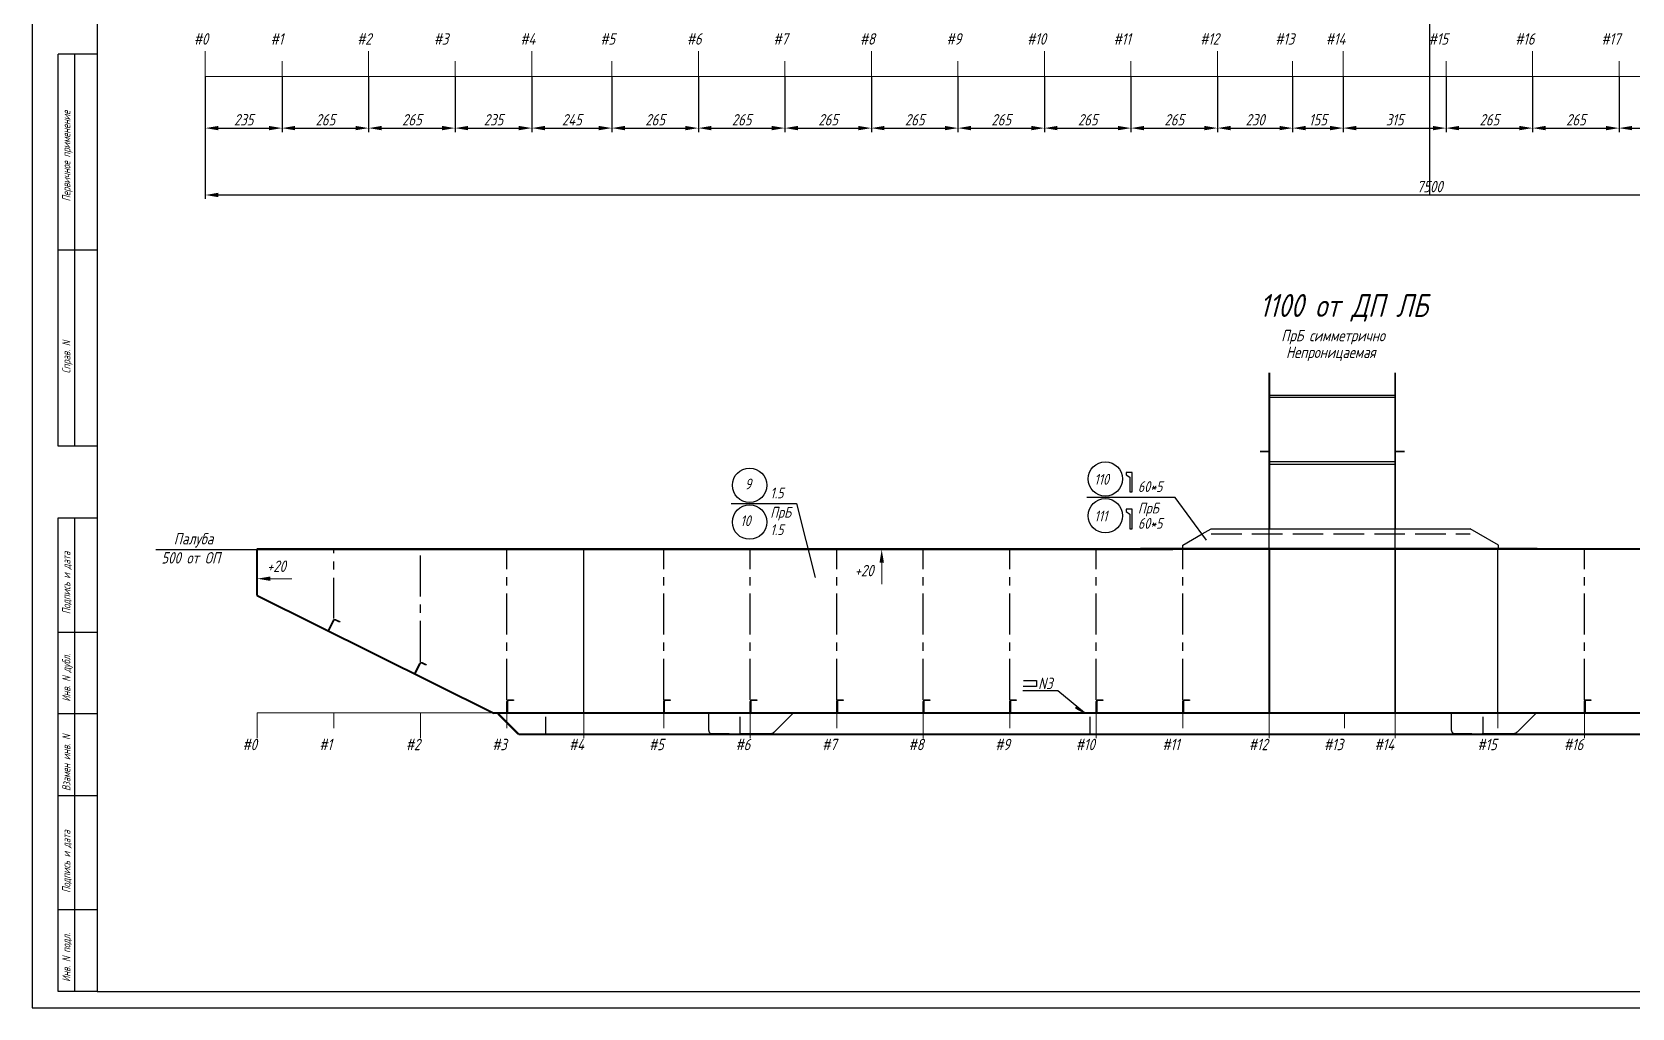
# Model space of a CAD drawing. Header units: millimetres. Extents: x 76485 to 135355, y 12764 to 18704.
# Drawn here: x 84895 to 89796, y 12764 to 15752 of the extents above; entities that cross this region are included whole.
import ezdxf
from ezdxf.enums import TextEntityAlignment as Align

# ---------------------------------------------------------------- set-up
doc = ezdxf.new("R2010")
doc.units = ezdxf.units.MM
doc.header["$PDSIZE"] = -1
for name, pattern in [('CENTER', [2, 1.25, -0.25, 0.25, -0.25]), ('Dashed_dotted', [34, 24, -5, 0, -5]), ('Short_dashed', [5, 3.75, -1.25])]:
    doc.linetypes.add(name, pattern=pattern)
doc.layers.add('-1', color=7, linetype='Continuous')
doc.layers.add('Frame', color=6, linetype='Continuous')
doc.styles.add('PB_TEXT', font='romans.shx', dxfattribs={"width": 0.7, "oblique": 15})
doc.styles.get("Standard").update_dxf_attribs({"font": 'ГОСТ тип А наклонный.ttf'})
doc.styles.add('ГОСТ', font='ГОСТ тип А.ttf', dxfattribs={"oblique": 15})
doc.dimstyles.new('dim10', dxfattribs={"dimscale": 0.4, "dimtxt": 87.5, "dimasz": 100, "dimexe": 30, "dimexo": 0, "dimgap": 20, "dimtad": 1, "dimdec": 0, "dimdsep": 46, "dimtxsty": 'Standard', "dimcen": 5, "dimadec": 0, "dimazin": 0, "dimtfac": 1, "dimtdec": 0, "dimtmove": 0, "dimatfit": 3, "dimfxl": 1, "dimtolj": 1, "dimtzin": 0, "dimarcsym": 0})
doc.dimstyles.get("Standard").update_dxf_attribs({"dimtxt": 0.18, "dimasz": 0.18, "dimexe": 0.18, "dimexo": 0.0625, "dimgap": 0.09, "dimtad": 0, "dimtih": 1, "dimtoh": 1, "dimdec": 4, "dimzin": 0, "dimdsep": 46, "dimtxsty": 'Standard', "dimcen": 0.09, "dimadec": 0, "dimazin": 0, "dimtfac": 1, "dimtdec": 4, "dimtofl": 0, "dimtmove": 0, "dimatfit": 3, "dimfxl": 1, "dimtolj": 1, "dimtzin": 0, "dimarcsym": 0})

# ---------------------------------------------------------------- blocks, each defined once
blk = doc.blocks.new('A$C128E1BCE')
at = {"linetype": 'Continuous', "lineweight": 9}
blk.add_line((40, 0), (106.5, 0), dxfattribs=at)
at = {"linetype": 'Continuous'}
blk.add_solid([(40, 6.7), (40, -6.7), (0, 0)], dxfattribs=at)
blk = doc.blocks.new('stamp-side-01')
at = {"layer": 'Frame'}
for p, q in [((-12, 0), (-12, 145)), ((-12, 145), (0, 145)), ((-12, 110), (0, 110)), ((0, 85), (-12, 85)), ((-12, 60), (0, 60)), ((0, 25), (-12, 25)), ((0, 0), (-12, 0))]:
    blk.add_line(p, q, dxfattribs=at)
at = {"layer": 'Frame', "color": 7}
blk.add_line((-7, 145), (-7, 0), dxfattribs=at)
at = {"layer": 'Frame', "color": 7, "style": 'PB_TEXT', "oblique": 15, "width": 0.7}
for s, p in [('Подпись и дата', (-8.25, 115.55)), ('Инв. N дубл.', (-8.25, 88.76)), ('Взамен инв. N', (-8.25, 61.42)), ('Подпись и дата', (-8.25, 30.25)), ('Инв. N подл.', (-8.25, 2.97))]:
    blk.add_text(s, height=2.5, rotation=90, dxfattribs=at).set_placement(p)
blk = doc.blocks.new('stamp-side-02')
at = {"layer": 'Frame'}
for p, q in [((0, 287), (-12, 287)), ((-12, 167), (-12, 287)), ((0, 227), (-12, 227)), ((0, 167), (-12, 167))]:
    blk.add_line(p, q, dxfattribs=at)
at = {"layer": 'Frame', "color": 7}
blk.add_line((-7, 287), (-7, 167), dxfattribs=at)
at = {"layer": 'Frame'}
blk.add_blockref('stamp-side-01', (0, 0), dxfattribs=at)
at = {"layer": 'Frame', "color": 7, "style": 'PB_TEXT', "oblique": 15, "width": 0.7}
for s, p in [('Первичное применение', (-8.25, 241.89)), ('Справ. N', (-8.25, 189.23))]:
    blk.add_text(s, height=2.5, rotation=90, dxfattribs=at).set_placement(p)
blk = doc.blocks.new('A$C65DE2539')
at = {"color": 7}
for points in [[(0, 0), (8410, 0), (8410, 5940), (0, 5940)], [(200, 50), (8360, 50), (8360, 5890), (200, 5890)]]:
    blk.add_lwpolyline(points, close=True, dxfattribs=at)
at = {"color": 7, "xscale": 10, "yscale": 10, "zscale": 10}
blk.add_blockref('stamp-side-02', (200, 50), dxfattribs=at)
blk = doc.blocks.new('*D85')
at = {"color": 0, "lineweight": -2, "transparency": 16777216}
for p, q in [((85426.1, 15615.5), (85426.1, 15445.7)), ((85661.1, 15615.5), (85661.1, 15445.7)), ((85466.1, 15457.7), (85621.1, 15457.7))]:
    blk.add_line(p, q, dxfattribs=at)
at = {"color": 0, "transparency": 16777216}
for points in [[(85466.1, 15464.4), (85466.1, 15451.1), (85426.1, 15457.7)], [(85621.1, 15464.4), (85621.1, 15451.1), (85661.1, 15457.7)]]:
    blk.add_solid(points, dxfattribs=at)
at = {"layer": 'Defpoints', "color": 0, "transparency": 16777216}
for p in [(85426.1, 15615.5), (85661.1, 15615.5), (85661.1, 15457.7)]:
    blk.add_point(p, dxfattribs=at)
at = {"color": 0, "transparency": 16777216, "insert": (85543.6, 15483.2), "char_height": 35, "attachment_point": 5}
blk.add_mtext('\\A1;235', dxfattribs=at)
blk = doc.blocks.new('*D86')
at = {"color": 0, "lineweight": -2, "transparency": 16777216}
for p, q in [((85661.1, 15615.5), (85661.1, 15445.7)), ((85926.1, 15615.5), (85926.1, 15445.7)), ((85701.1, 15457.7), (85886.1, 15457.7))]:
    blk.add_line(p, q, dxfattribs=at)
at = {"color": 0, "transparency": 16777216}
for points in [[(85701.1, 15464.4), (85701.1, 15451.1), (85661.1, 15457.7)], [(85886.1, 15464.4), (85886.1, 15451.1), (85926.1, 15457.7)]]:
    blk.add_solid(points, dxfattribs=at)
at = {"layer": 'Defpoints', "color": 0, "transparency": 16777216}
for p in [(85661.1, 15615.5), (85926.1, 15615.5), (85926.1, 15457.7)]:
    blk.add_point(p, dxfattribs=at)
at = {"color": 0, "transparency": 16777216, "insert": (85793.6, 15483.2), "char_height": 35, "attachment_point": 5}
blk.add_mtext('\\A1;265', dxfattribs=at)
blk = doc.blocks.new('*D87')
at = {"color": 0, "lineweight": -2, "transparency": 16777216}
for p, q in [((85926.1, 15615.5), (85926.1, 15445.7)), ((86191.1, 15615.5), (86191.1, 15445.7)), ((85966.1, 15457.7), (86151.1, 15457.7))]:
    blk.add_line(p, q, dxfattribs=at)
at = {"color": 0, "transparency": 16777216}
for points in [[(85966.1, 15464.4), (85966.1, 15451.1), (85926.1, 15457.7)], [(86151.1, 15464.4), (86151.1, 15451.1), (86191.1, 15457.7)]]:
    blk.add_solid(points, dxfattribs=at)
at = {"layer": 'Defpoints', "color": 0, "transparency": 16777216}
for p in [(85926.1, 15615.5), (86191.1, 15615.5), (86191.1, 15457.7)]:
    blk.add_point(p, dxfattribs=at)
at = {"color": 0, "transparency": 16777216, "insert": (86058.6, 15483.2), "char_height": 35, "attachment_point": 5}
blk.add_mtext('\\A1;265', dxfattribs=at)
blk = doc.blocks.new('*D88')
at = {"color": 0, "lineweight": -2, "transparency": 16777216}
for p, q in [((86191.1, 15615.5), (86191.1, 15445.7)), ((86426.1, 15615.5), (86426.1, 15445.7)), ((86231.1, 15457.7), (86386.1, 15457.7))]:
    blk.add_line(p, q, dxfattribs=at)
at = {"color": 0, "transparency": 16777216}
for points in [[(86231.1, 15464.4), (86231.1, 15451.1), (86191.1, 15457.7)], [(86386.1, 15464.4), (86386.1, 15451.1), (86426.1, 15457.7)]]:
    blk.add_solid(points, dxfattribs=at)
at = {"layer": 'Defpoints', "color": 0, "transparency": 16777216}
for p in [(86191.1, 15615.5), (86426.1, 15615.5), (86426.1, 15457.7)]:
    blk.add_point(p, dxfattribs=at)
at = {"color": 0, "transparency": 16777216, "insert": (86308.6, 15483.2), "char_height": 35, "attachment_point": 5}
blk.add_mtext('\\A1;235', dxfattribs=at)
blk = doc.blocks.new('*D89')
at = {"color": 0, "lineweight": -2, "transparency": 16777216}
for p, q in [((86426.1, 15615.5), (86426.1, 15445.7)), ((86671.1, 15615.5), (86671.1, 15445.7)), ((86466.1, 15457.7), (86631.1, 15457.7))]:
    blk.add_line(p, q, dxfattribs=at)
at = {"color": 0, "transparency": 16777216}
for points in [[(86466.1, 15464.4), (86466.1, 15451.1), (86426.1, 15457.7)], [(86631.1, 15464.4), (86631.1, 15451.1), (86671.1, 15457.7)]]:
    blk.add_solid(points, dxfattribs=at)
at = {"layer": 'Defpoints', "color": 0, "transparency": 16777216}
for p in [(86426.1, 15615.5), (86671.1, 15615.5), (86671.1, 15457.7)]:
    blk.add_point(p, dxfattribs=at)
at = {"color": 0, "transparency": 16777216, "insert": (86548.6, 15483.2), "char_height": 35, "attachment_point": 5}
blk.add_mtext('\\A1;245', dxfattribs=at)
blk = doc.blocks.new('*D90')
at = {"color": 0, "lineweight": -2, "transparency": 16777216}
for p, q in [((86671.1, 15615.5), (86671.1, 15445.7)), ((86936.1, 15615.5), (86936.1, 15445.7)), ((86711.1, 15457.7), (86896.1, 15457.7))]:
    blk.add_line(p, q, dxfattribs=at)
at = {"color": 0, "transparency": 16777216}
for points in [[(86711.1, 15464.4), (86711.1, 15451.1), (86671.1, 15457.7)], [(86896.1, 15464.4), (86896.1, 15451.1), (86936.1, 15457.7)]]:
    blk.add_solid(points, dxfattribs=at)
at = {"layer": 'Defpoints', "color": 0, "transparency": 16777216}
for p in [(86671.1, 15615.5), (86936.1, 15615.5), (86936.1, 15457.7)]:
    blk.add_point(p, dxfattribs=at)
at = {"color": 0, "transparency": 16777216, "insert": (86803.6, 15483.2), "char_height": 35, "attachment_point": 5}
blk.add_mtext('\\A1;265', dxfattribs=at)
blk = doc.blocks.new('*D91')
at = {"color": 0, "lineweight": -2, "transparency": 16777216}
for p, q in [((86936.1, 15615.5), (86936.1, 15445.7)), ((87201.1, 15615.5), (87201.1, 15445.7)), ((86976.1, 15457.7), (87161.1, 15457.7))]:
    blk.add_line(p, q, dxfattribs=at)
at = {"color": 0, "transparency": 16777216}
for points in [[(86976.1, 15464.4), (86976.1, 15451.1), (86936.1, 15457.7)], [(87161.1, 15464.4), (87161.1, 15451.1), (87201.1, 15457.7)]]:
    blk.add_solid(points, dxfattribs=at)
at = {"layer": 'Defpoints', "color": 0, "transparency": 16777216}
for p in [(86936.1, 15615.5), (87201.1, 15615.5), (87201.1, 15457.7)]:
    blk.add_point(p, dxfattribs=at)
at = {"color": 0, "transparency": 16777216, "insert": (87068.6, 15483.2), "char_height": 35, "attachment_point": 5}
blk.add_mtext('\\A1;265', dxfattribs=at)
blk = doc.blocks.new('*D92')
at = {"color": 0, "lineweight": -2, "transparency": 16777216}
for p, q in [((87201.1, 15615.5), (87201.1, 15445.7)), ((87466.1, 15615.5), (87466.1, 15445.7)), ((87241.1, 15457.7), (87426.1, 15457.7))]:
    blk.add_line(p, q, dxfattribs=at)
at = {"color": 0, "transparency": 16777216}
for points in [[(87241.1, 15464.4), (87241.1, 15451.1), (87201.1, 15457.7)], [(87426.1, 15464.4), (87426.1, 15451.1), (87466.1, 15457.7)]]:
    blk.add_solid(points, dxfattribs=at)
at = {"layer": 'Defpoints', "color": 0, "transparency": 16777216}
for p in [(87201.1, 15615.5), (87466.1, 15615.5), (87466.1, 15457.7)]:
    blk.add_point(p, dxfattribs=at)
at = {"color": 0, "transparency": 16777216, "insert": (87333.6, 15483.2), "char_height": 35, "attachment_point": 5}
blk.add_mtext('\\A1;265', dxfattribs=at)
blk = doc.blocks.new('*D93')
at = {"color": 0, "lineweight": -2, "transparency": 16777216}
for p, q in [((87466.1, 15615.5), (87466.1, 15445.7)), ((87731.1, 15615.5), (87731.1, 15445.7)), ((87506.1, 15457.7), (87691.1, 15457.7))]:
    blk.add_line(p, q, dxfattribs=at)
at = {"color": 0, "transparency": 16777216}
for points in [[(87506.1, 15464.4), (87506.1, 15451.1), (87466.1, 15457.7)], [(87691.1, 15464.4), (87691.1, 15451.1), (87731.1, 15457.7)]]:
    blk.add_solid(points, dxfattribs=at)
at = {"layer": 'Defpoints', "color": 0, "transparency": 16777216}
for p in [(87466.1, 15615.5), (87731.1, 15615.5), (87731.1, 15457.7)]:
    blk.add_point(p, dxfattribs=at)
at = {"color": 0, "transparency": 16777216, "insert": (87598.6, 15483.2), "char_height": 35, "attachment_point": 5}
blk.add_mtext('\\A1;265', dxfattribs=at)
blk = doc.blocks.new('*D94')
at = {"color": 0, "lineweight": -2, "transparency": 16777216}
for p, q in [((87731.1, 15615.5), (87731.1, 15445.7)), ((87996.1, 15615.5), (87996.1, 15445.7)), ((87771.1, 15457.7), (87956.1, 15457.7))]:
    blk.add_line(p, q, dxfattribs=at)
at = {"color": 0, "transparency": 16777216}
for points in [[(87771.1, 15464.4), (87771.1, 15451.1), (87731.1, 15457.7)], [(87956.1, 15464.4), (87956.1, 15451.1), (87996.1, 15457.7)]]:
    blk.add_solid(points, dxfattribs=at)
at = {"layer": 'Defpoints', "color": 0, "transparency": 16777216}
for p in [(87731.1, 15615.5), (87996.1, 15615.5), (87996.1, 15457.7)]:
    blk.add_point(p, dxfattribs=at)
at = {"color": 0, "transparency": 16777216, "insert": (87863.6, 15483.2), "char_height": 35, "attachment_point": 5}
blk.add_mtext('\\A1;265', dxfattribs=at)
blk = doc.blocks.new('*D95')
at = {"color": 0, "lineweight": -2, "transparency": 16777216}
for p, q in [((87996.1, 15615.5), (87996.1, 15445.7)), ((88261.1, 15615.5), (88261.1, 15445.7)), ((88036.1, 15457.7), (88221.1, 15457.7))]:
    blk.add_line(p, q, dxfattribs=at)
at = {"color": 0, "transparency": 16777216}
for points in [[(88036.1, 15464.4), (88036.1, 15451.1), (87996.1, 15457.7)], [(88221.1, 15464.4), (88221.1, 15451.1), (88261.1, 15457.7)]]:
    blk.add_solid(points, dxfattribs=at)
at = {"layer": 'Defpoints', "color": 0, "transparency": 16777216}
for p in [(87996.1, 15615.5), (88261.1, 15615.5), (88261.1, 15457.7)]:
    blk.add_point(p, dxfattribs=at)
at = {"color": 0, "transparency": 16777216, "insert": (88128.6, 15483.2), "char_height": 35, "attachment_point": 5}
blk.add_mtext('\\A1;265', dxfattribs=at)
blk = doc.blocks.new('*D96')
at = {"color": 0, "lineweight": -2, "transparency": 16777216}
for p, q in [((88261.1, 15615.5), (88261.1, 15445.7)), ((88526.1, 15615.5), (88526.1, 15445.7)), ((88301.1, 15457.7), (88486.1, 15457.7))]:
    blk.add_line(p, q, dxfattribs=at)
at = {"color": 0, "transparency": 16777216}
for points in [[(88301.1, 15464.4), (88301.1, 15451.1), (88261.1, 15457.7)], [(88486.1, 15464.4), (88486.1, 15451.1), (88526.1, 15457.7)]]:
    blk.add_solid(points, dxfattribs=at)
at = {"layer": 'Defpoints', "color": 0, "transparency": 16777216}
for p in [(88261.1, 15615.5), (88526.1, 15615.5), (88526.1, 15457.7)]:
    blk.add_point(p, dxfattribs=at)
at = {"color": 0, "transparency": 16777216, "insert": (88393.6, 15483.2), "char_height": 35, "attachment_point": 5}
blk.add_mtext('\\A1;265', dxfattribs=at)
blk = doc.blocks.new('*D97')
at = {"color": 0, "lineweight": -2, "transparency": 16777216}
for p, q in [((88526.1, 15615.5), (88526.1, 15445.7)), ((88756.1, 15615.5), (88756.1, 15445.7)), ((88566.1, 15457.7), (88716.1, 15457.7))]:
    blk.add_line(p, q, dxfattribs=at)
at = {"color": 0, "transparency": 16777216}
for points in [[(88566.1, 15464.4), (88566.1, 15451.1), (88526.1, 15457.7)], [(88716.1, 15464.4), (88716.1, 15451.1), (88756.1, 15457.7)]]:
    blk.add_solid(points, dxfattribs=at)
at = {"layer": 'Defpoints', "color": 0, "transparency": 16777216}
for p in [(88526.1, 15615.5), (88756.1, 15615.5), (88756.1, 15457.7)]:
    blk.add_point(p, dxfattribs=at)
at = {"color": 0, "transparency": 16777216, "insert": (88641.1, 15483.2), "char_height": 35, "attachment_point": 5}
blk.add_mtext('\\A1;230', dxfattribs=at)
blk = doc.blocks.new('*D98')
at = {"color": 0, "lineweight": -2, "transparency": 16777216}
for p, q in [((88756.1, 15615.5), (88756.1, 15445.7)), ((88911.1, 15615.5), (88911.1, 15445.7)), ((88796.1, 15457.7), (88871.1, 15457.7))]:
    blk.add_line(p, q, dxfattribs=at)
at = {"color": 0, "transparency": 16777216}
for points in [[(88796.1, 15464.4), (88796.1, 15451.1), (88756.1, 15457.7)], [(88871.1, 15464.4), (88871.1, 15451.1), (88911.1, 15457.7)]]:
    blk.add_solid(points, dxfattribs=at)
at = {"layer": 'Defpoints', "color": 0, "transparency": 16777216}
for p in [(88756.1, 15615.5), (88911.1, 15615.5), (88911.1, 15457.7)]:
    blk.add_point(p, dxfattribs=at)
at = {"color": 0, "transparency": 16777216, "insert": (88833.6, 15483.2), "char_height": 35, "attachment_point": 5}
blk.add_mtext('\\A1;155', dxfattribs=at)
blk = doc.blocks.new('*D99')
at = {"color": 0, "lineweight": -2, "transparency": 16777216}
for p, q in [((88911.1, 15615.5), (88911.1, 15445.7)), ((89226.1, 15615.5), (89226.1, 15445.7)), ((88951.1, 15457.7), (89186.1, 15457.7))]:
    blk.add_line(p, q, dxfattribs=at)
at = {"color": 0, "transparency": 16777216}
for points in [[(88951.1, 15464.4), (88951.1, 15451.1), (88911.1, 15457.7)], [(89186.1, 15464.4), (89186.1, 15451.1), (89226.1, 15457.7)]]:
    blk.add_solid(points, dxfattribs=at)
at = {"layer": 'Defpoints', "color": 0, "transparency": 16777216}
for p in [(88911.1, 15615.5), (89226.1, 15615.5), (89226.1, 15457.7)]:
    blk.add_point(p, dxfattribs=at)
at = {"color": 0, "transparency": 16777216, "insert": (89068.6, 15483.2), "char_height": 35, "attachment_point": 5}
blk.add_mtext('\\A1;315', dxfattribs=at)
blk = doc.blocks.new('*D100')
at = {"color": 0, "lineweight": -2, "transparency": 16777216}
for p, q in [((89226.1, 15615.5), (89226.1, 15445.7)), ((89491.1, 15615.5), (89491.1, 15445.7)), ((89266.1, 15457.7), (89451.1, 15457.7))]:
    blk.add_line(p, q, dxfattribs=at)
at = {"color": 0, "transparency": 16777216}
for points in [[(89266.1, 15464.4), (89266.1, 15451.1), (89226.1, 15457.7)], [(89451.1, 15464.4), (89451.1, 15451.1), (89491.1, 15457.7)]]:
    blk.add_solid(points, dxfattribs=at)
at = {"layer": 'Defpoints', "color": 0, "transparency": 16777216}
for p in [(89226.1, 15615.5), (89491.1, 15615.5), (89491.1, 15457.7)]:
    blk.add_point(p, dxfattribs=at)
at = {"color": 0, "transparency": 16777216, "insert": (89358.6, 15483.2), "char_height": 35, "attachment_point": 5}
blk.add_mtext('\\A1;265', dxfattribs=at)
blk = doc.blocks.new('*D101')
at = {"color": 0, "lineweight": -2, "transparency": 16777216}
for p, q in [((89491.1, 15615.5), (89491.1, 15445.7)), ((89756.1, 15615.5), (89756.1, 15445.7)), ((89531.1, 15457.7), (89716.1, 15457.7))]:
    blk.add_line(p, q, dxfattribs=at)
at = {"color": 0, "transparency": 16777216}
for points in [[(89531.1, 15464.4), (89531.1, 15451.1), (89491.1, 15457.7)], [(89716.1, 15464.4), (89716.1, 15451.1), (89756.1, 15457.7)]]:
    blk.add_solid(points, dxfattribs=at)
at = {"layer": 'Defpoints', "color": 0, "transparency": 16777216}
for p in [(89491.1, 15615.5), (89756.1, 15615.5), (89756.1, 15457.7)]:
    blk.add_point(p, dxfattribs=at)
at = {"color": 0, "transparency": 16777216, "insert": (89623.6, 15483.2), "char_height": 35, "attachment_point": 5}
blk.add_mtext('\\A1;265', dxfattribs=at)
blk = doc.blocks.new('*D102')
at = {"color": 0, "lineweight": -2, "transparency": 16777216}
for p, q in [((89756.1, 15615.5), (89756.1, 15445.7)), ((89976.1, 15615.5), (89976.1, 15445.7)), ((89796.1, 15457.7), (89936.1, 15457.7))]:
    blk.add_line(p, q, dxfattribs=at)
at = {"color": 0, "transparency": 16777216}
for points in [[(89796.1, 15464.4), (89796.1, 15451.1), (89756.1, 15457.7)], [(89936.1, 15464.4), (89936.1, 15451.1), (89976.1, 15457.7)]]:
    blk.add_solid(points, dxfattribs=at)
at = {"layer": 'Defpoints', "color": 0, "transparency": 16777216}
for p in [(89756.1, 15615.5), (89976.1, 15615.5), (89976.1, 15457.7)]:
    blk.add_point(p, dxfattribs=at)
at = {"color": 0, "transparency": 16777216, "insert": (89866.1, 15483.2), "char_height": 35, "attachment_point": 5}
blk.add_mtext('\\A1;220', dxfattribs=at)
blk = doc.blocks.new('_weld')
at = {"color": 0, "linetype": 'ByBlock'}
for p, q in [((-1.5, 0), (-1.5, 0)), ((-1.5, -0.05), (-1.45, 0)), ((-1.5, -0.09), (-1.41, 0)), ((-1.5, -0.14), (-1.36, 0)), ((-1.5, -0.18), (-1.32, 0)), ((-1.5, -0.22), (-1.28, 0)), ((-1.5, -0.27), (-1.23, 0)), ((-1.43, -0.29), (-1.14, 0)), ((-1.37, -0.27), (-1.1, 0)), ((-1.31, -0.26), (-1.05, 0)), ((-1.26, -0.25), (-1.01, 0)), ((-1.2, -0.24), (-0.96, 0)), ((-1.14, -0.23), (-0.92, 0)), ((-1.09, -0.22), (-0.87, 0)), ((-1.03, -0.21), (-0.83, 0)), ((-0.92, -0.18), (-0.74, 0)), ((-0.86, -0.17), (-0.69, 0)), ((-0.81, -0.16), (-0.65, 0)), ((-0.67, -0.13), (-0.81, 0)), ((-0.63, -0.13), (-0.76, 0)), ((-0.75, -0.15), (-0.6, 0)), ((-0.7, -0.14), (-0.56, 0)), ((-0.64, -0.13), (-0.51, 0)), ((-0.58, -0.12), (-0.47, 0)), ((-0.53, -0.11), (-0.42, 0)), ((-0.41, -0.08), (-0.49, 0)), ((-0.37, -0.07), (-0.45, 0)), ((-0.33, -0.07), (-0.4, 0)), ((-0.36, -0.07), (-0.29, 0)), ((-0.3, -0.06), (-0.24, 0)), ((-0.25, -0.05), (-0.2, 0)), ((-0.19, -0.04), (-0.15, 0)), ((-0.15, -0.03), (-0.18, 0)), ((-0.13, -0.03), (-0.11, 0)), ((-0.11, -0.02), (-0.13, 0)), ((-0.07, -0.01), (-0.09, 0)), ((-0.08, -0.02), (-0.06, 0)), ((-0.04, -0.01), (-0.04, 0)), ((-0.02, 0), (-0.02, 0)), ((-1.27, -0.25), (-1.5, -0.02)), ((-1.31, -0.26), (-1.5, -0.07)), ((-1.34, -0.27), (-1.5, -0.11)), ((-1.38, -0.28), (-1.5, -0.16)), ((-1.42, -0.28), (-1.5, -0.2)), ((-1.46, -0.29), (-1.5, -0.25)), ((-1.49, -0.3), (-1.5, -0.29)), ((-1.48, -0.3), (-1.19, 0)), ((-1.23, -0.25), (-1.48, 0)), ((-1.2, -0.24), (-1.43, 0)), ((-1.16, -0.23), (-1.39, 0)), ((-1.12, -0.22), (-1.34, 0)), ((-1.08, -0.22), (-1.3, 0)), ((-1.05, -0.21), (-1.25, 0)), ((-1.01, -0.2), (-1.21, 0)), ((-0.97, -0.19), (-1.16, 0)), ((-0.93, -0.19), (-1.12, 0)), ((-0.9, -0.18), (-1.07, 0)), ((-0.86, -0.17), (-1.03, 0)), ((-0.82, -0.16), (-0.99, 0)), ((-0.98, -0.2), (-0.78, 0)), ((-0.78, -0.16), (-0.94, 0)), ((-0.75, -0.15), (-0.9, 0)), ((-0.71, -0.14), (-0.85, 0)), ((-0.6, -0.12), (-0.72, 0)), ((-0.56, -0.11), (-0.67, 0)), ((-0.52, -0.1), (-0.63, 0)), ((-0.48, -0.1), (-0.58, 0)), ((-0.45, -0.09), (-0.54, 0)), ((-0.47, -0.09), (-0.38, 0)), ((-0.42, -0.08), (-0.33, 0)), ((-0.3, -0.06), (-0.36, 0)), ((-0.26, -0.05), (-0.31, 0)), ((-0.22, -0.04), (-0.27, 0)), ((-0.18, -0.04), (-0.22, 0))]:
    blk.add_line(p, q, dxfattribs=at)
at = {"color": 0, "linetype": 'ByBlock', "flags": 128}
blk.add_lwpolyline([(-1.5, 0), (0, 0), (-1.5, -0.3)], close=True, dxfattribs=at)
blk = doc.blocks.new('*D189')
at = {"color": 0, "lineweight": -2, "transparency": 16777216}
for p, q in [((85426.1, 15615.5), (85426.1, 15241)), ((92926.1, 15615.5), (92926.1, 15241)), ((85466.1, 15253), (92886.1, 15253))]:
    blk.add_line(p, q, dxfattribs=at)
at = {"color": 0, "transparency": 16777216}
for points in [[(85466.1, 15259.7), (85466.1, 15246.3), (85426.1, 15253)], [(92886.1, 15259.7), (92886.1, 15246.3), (92926.1, 15253)]]:
    blk.add_solid(points, dxfattribs=at)
at = {"layer": 'Defpoints', "color": 0, "transparency": 16777216}
for p in [(85426.1, 15615.5), (92926.1, 15615.5), (92926.1, 15253)]:
    blk.add_point(p, dxfattribs=at)
at = {"color": 0, "transparency": 16777216, "insert": (89176.1, 15278.7), "char_height": 35, "attachment_point": 5}
blk.add_mtext('\\A1;7500', dxfattribs=at)

msp = doc.modelspace()

# ---------------------------------------------------------------- linework, layer by layer
at = {"layer": '-1', "color": 1, "lineweight": 0}
for p, q in [((85426.1, 15615.5), (85426.1, 15693.6)), ((85926.1, 15615.5), (85926.1, 15693.6)), ((86426.1, 15615.5), (86426.1, 15693.6)), ((86936.1, 15615.5), (86936.1, 15693.6)), ((87466.1, 15615.5), (87466.1, 15693.6)), ((87996.1, 15615.5), (87996.1, 15693.6)), ((88526.1, 15615.5), (88526.1, 15693.6)), ((88911.1, 15615.5), (88911.1, 15693.6)), ((89491.1, 15615.5), (89491.1, 15693.6)), ((85661.1, 15615.5), (85661.1, 15662.4)), ((86191.1, 15615.5), (86191.1, 15662.4)), ((86671.1, 15615.5), (86671.1, 15662.4)), ((87201.1, 15615.5), (87201.1, 15662.4)), ((87731.1, 15615.5), (87731.1, 15662.4)), ((88261.1, 15615.5), (88261.1, 15662.4)), ((88756.1, 15615.5), (88756.1, 15662.4)), ((89226.1, 15615.5), (89226.1, 15662.4)), ((89756.1, 15615.5), (89756.1, 15662.4)), ((85426.1, 15615.5), (92926.1, 15615.5)), ((85584.9, 13668), (93084.9, 13668)), ((85584.9, 13668), (85584.9, 13589.9)), ((85819.9, 13668), (85819.9, 13621.2)), ((86084.9, 13668), (86084.9, 13589.9)), ((86349.9, 13668), (86349.9, 13621.2)), ((86584.9, 13668), (86584.9, 13589.9)), ((86829.9, 13668), (86829.9, 13621.2)), ((87094.9, 13668), (87094.9, 13589.9)), ((87359.9, 13668), (87359.9, 13621.2)), ((87624.9, 13668), (87624.9, 13589.9)), ((87889.9, 13668), (87889.9, 13621.2)), ((88154.9, 13668), (88154.9, 13589.9)), ((88419.9, 13668), (88419.9, 13621.2)), ((88684.9, 13668), (88684.9, 13589.9)), ((88914.9, 13668), (88914.9, 13621.2)), ((89069.9, 13668), (89069.9, 13589.9)), ((89384.9, 13668), (89384.9, 13621.2)), ((89649.9, 13668), (89649.9, 13589.9))]:
    msp.add_line(p, q, dxfattribs=at)
msp.add_line((89176.1, 15253), (89176.1, 15792.5))
at = {"color": 3, "ltscale": 25}
for p, q in [((88684.9, 14231), (88684.9, 14708.7)), ((88686.4, 14231), (88686.4, 14708.7)), ((89069.9, 14231), (89069.9, 14708.7)), ((89071.4, 14231), (89071.4, 14708.7)), ((88684.9, 14468), (88656.9, 14468)), ((88684.9, 14466.5), (88656.9, 14466.5)), ((89099.4, 14468), (89071.4, 14468)), ((89099.4, 14466.5), (89071.4, 14466.5)), ((85583.4, 14028), (85583.4, 14168)), ((88684.9, 14168), (85583.4, 14168)), ((85584.9, 14028), (85584.9, 14168)), ((88686.4, 14168), (85584.9, 14168)), ((85584.9, 14168), (85584.9, 14028)), ((88686.4, 13668), (88686.4, 14168)), ((89504.9, 14171), (89069.9, 14171)), ((93084.9, 14168), (89069.9, 14168)), ((89069.9, 14168), (89069.9, 13668)), ((89504.9, 14168), (89071.4, 14168)), ((92329.9, 14170), (89504.9, 14170)), ((92329.9, 14168), (89504.9, 14168)), ((85584, 14026.2), (86309, 13666.2)), ((85584.9, 14028), (86309.9, 13668)), ((85584.9, 14028), (86309.9, 13668)), ((92234.9, 13668), (86309.9, 13668)), ((86309.9, 13668), (88686.4, 13668)), ((92234.9, 13666), (86309.9, 13666)), ((89069.9, 13668), (92234.9, 13668))]:
    msp.add_line(p, q, dxfattribs=at)
at = {"color": 1, "ltscale": 25}
for p, q in [((88264.9, 14404), (88246.2, 14404)), ((88246.2, 14404), (88246.2, 14396.5)), ((88246.2, 14396.5), (88257.4, 14388.9)), ((88257.4, 14388.9), (88257.4, 14343.9)), ((88264.9, 14343.9), (88264.9, 14404)), ((88257.4, 14343.9), (88264.9, 14343.9)), ((88264.9, 14291.3), (88246.2, 14291.3)), ((88246.2, 14291.3), (88246.2, 14283.7)), ((88246.2, 14283.7), (88257.4, 14276.2)), ((88257.4, 14276.2), (88257.4, 14231.1)), ((88264.9, 14231.1), (88264.9, 14291.3)), ((88257.4, 14231.1), (88264.9, 14231.1)), ((88506.5, 14231), (89299.8, 14231)), ((85583.4, 14168), (88389.7, 14168)), ((88584.9, 14168), (88189.7, 14168)), ((89386.4, 14171), (88419.9, 14171))]:
    msp.add_line(p, q, dxfattribs=at)
at = {"color": 1, "linetype": 'Short_dashed', "ltscale": 25}
msp.add_line((88506.5, 14215.4), (89299.8, 14215.4), dxfattribs=at)
at = {"color": 6, "ltscale": 10}
for p, q in [((88684.9, 13668), (88684.9, 14231)), ((89069.9, 13668), (89069.9, 14231)), ((86584.9, 13668), (86584.9, 14168)), ((89384.9, 13668), (89384.9, 14168))]:
    msp.add_line(p, q, dxfattribs=at)
at = {"color": 1, "linetype": 'CENTER', "ltscale": 100}
for p, q in [((85819.9, 13956.1), (85819.9, 14168)), ((86084.9, 13824.4), (86084.9, 14168)), ((86349.9, 13708), (86349.9, 14168)), ((86829.9, 13708), (86829.9, 14168)), ((87094.9, 13708), (87094.9, 14168)), ((87359.9, 13708), (87359.9, 14168)), ((87624.9, 13708), (87624.9, 14168)), ((87889.9, 13708), (87889.9, 14168)), ((88154.9, 13708), (88154.9, 14168)), ((88419.9, 13708), (88419.9, 14168)), ((89649.9, 13708), (89649.9, 14168))]:
    msp.add_line(p, q, dxfattribs=at)
at = {"color": 8, "ltscale": 25}
for p, q in [((86324.1, 13666), (86322, 13663.9)), ((86381.9, 13604), (86322, 13663.9)), ((86382.1, 13608.1), (86324.1, 13666)), ((86324.1, 13666), (86386.1, 13604)), ((86324.1, 13666), (86386.1, 13604)), ((86467.9, 13656), (86467.9, 13604)), ((87063.4, 13656), (87063.4, 13604)), ((88134.9, 13656), (88134.9, 13604)), ((89338.4, 13656), (89338.4, 13604)), ((86381.9, 13604), (91792.9, 13604)), ((86386.1, 13604), (91792.9, 13604)), ((86386.1, 13601), (91792.9, 13601))]:
    msp.add_line(p, q, dxfattribs=at)
at = {"color": 8, "linetype": 'Dashed_dotted', "ltscale": 25}
msp.add_line((86386.1, 13604), (91792.9, 13604), dxfattribs=at)
at = {"color": 4, "ltscale": 25}
for points in [[(89069.9, 14633), (88685.9, 14633), (88685.9, 14640), (89069.9, 14640)], [(89069.9, 14436.4), (88685.9, 14436.4), (88685.9, 14429.4), (89069.9, 14429.4)]]:
    msp.add_lwpolyline(points, dxfattribs=at)
at = {"color": 1, "ltscale": 25}
for points in [[(88492, 14196.1), (88396.6, 14327.4), (88126.4, 14327.4)], [(87036.7, 14308.1), (87236.4, 14308.1), (87294.4, 14081.8)], [(88419.9, 14171), (88419.9, 14181), (88479.4, 14215.4), (88506.5, 14231)], [(89386.4, 14171), (89386.4, 14181), (89326.9, 14215.4), (89299.8, 14231)]]:
    msp.add_lwpolyline(points, dxfattribs=at)
for points in [[(85275, 14168), (85583.4, 14168)], [(85583.4, 14028), (85584.9, 14028), (85584, 14026.2)], [(87931.9, 13767.1), (87972.1, 13767.1), (87972.1, 13748.7), (87930.8, 13748.7)]]:
    msp.add_lwpolyline(points)
at = {"color": 3, "ltscale": 25}
msp.add_lwpolyline([(88684.9, 14171), (88289.9, 14171), (88289.9, 14169.5), (85583.4, 14169.5)], dxfattribs=at)
msp.add_lwpolyline([(88684.9, 14171), (89071.4, 14171), (89071.4, 14168), (88684.9, 14168)], close=True, dxfattribs=at)
at = {"color": 7}
for points in [[(85836.9, 13945.4), (85824.4, 13951.7, 0.414214), (85819, 13949.9), (85803.9, 13919.4), (85802.1, 13920.3), (85817.2, 13950.7, -0.414214), (85825.3, 13953.4), (85837.8, 13947.2)], [(86101.9, 13813.7), (86089.4, 13820, 0.414214), (86084, 13818.2), (86068.9, 13787.7), (86067.1, 13788.6), (86082.2, 13819, -0.414214), (86090.3, 13821.7), (86102.8, 13815.5)], [(86369.9, 13706), (86355.9, 13706, 0.414214), (86351.9, 13702), (86351.9, 13668), (86349.9, 13668), (86349.9, 13702, -0.414214), (86355.9, 13708), (86369.9, 13708)], [(86849.9, 13706), (86835.9, 13706, 0.414214), (86831.9, 13702), (86831.9, 13668), (86829.9, 13668), (86829.9, 13702, -0.414214), (86835.9, 13708), (86849.9, 13708)], [(87114.9, 13706), (87100.9, 13706, 0.414214), (87096.9, 13702), (87096.9, 13668), (87094.9, 13668), (87094.9, 13702, -0.414214), (87100.9, 13708), (87114.9, 13708)], [(87379.9, 13706), (87365.9, 13706, 0.414214), (87361.9, 13702), (87361.9, 13668), (87359.9, 13668), (87359.9, 13702, -0.414214), (87365.9, 13708), (87379.9, 13708)], [(87644.9, 13706), (87630.9, 13706, 0.414214), (87626.9, 13702), (87626.9, 13668), (87624.9, 13668), (87624.9, 13702, -0.414214), (87630.9, 13708), (87644.9, 13708)], [(87909.9, 13706), (87895.9, 13706, 0.414214), (87891.9, 13702), (87891.9, 13668), (87889.9, 13668), (87889.9, 13702, -0.414214), (87895.9, 13708), (87909.9, 13708)], [(88174.9, 13706), (88160.9, 13706, 0.414214), (88156.9, 13702), (88156.9, 13668), (88154.9, 13668), (88154.9, 13702, -0.414214), (88160.9, 13708), (88174.9, 13708)], [(88439.9, 13706), (88425.9, 13706, 0.414214), (88421.9, 13702), (88421.9, 13668), (88419.9, 13668), (88419.9, 13702, -0.414214), (88425.9, 13708), (88439.9, 13708)], [(89669.9, 13706), (89655.9, 13706, 0.414214), (89651.9, 13702), (89651.9, 13668), (89649.9, 13668), (89649.9, 13702, -0.414214), (89655.9, 13708), (89669.9, 13708)]]:
    msp.add_lwpolyline(points, format="xyb", close=True, dxfattribs=at)
at = {"linetype": 'Continuous'}
msp.add_lwpolyline([(88037.3, 13735.3), (87929.9, 13735.3)], dxfattribs=at)
at = {"color": 8, "linetype": 'Short_dashed', "ltscale": 25}
for points in [[(87225.7, 13666), (87169.5, 13609.9, -0.198916), (87155.4, 13604), (86977.9, 13604, -0.414188), (86967.9, 13614), (86967.9, 13666)], [(89500.7, 13666), (89444.5, 13609.9, -0.198916), (89430.4, 13604), (89252.9, 13604, -0.414188), (89242.9, 13614), (89242.9, 13666)]]:
    msp.add_lwpolyline(points, format="xyb", dxfattribs=at)
at = {"color": 1, "ltscale": 25}
for centre in [(87093, 14364.4), (88182.8, 14383.8), (88182.8, 14271.1), (87093, 14251.7)]:
    msp.add_circle(centre, 52.6, dxfattribs=at)

# ---------------------------------------------------------------- block references
msp.add_blockref('A$C65DE2539', (84895.3, 12764.4))
at = {"xscale": -1}
for p, rotation in [((87497.7, 14168), 90), ((85584.9, 14078.4), 180)]:
    msp.add_blockref('A$C128E1BCE', p, dxfattribs=dict(at, rotation=rotation))

# ---------------------------------------------------------------- texts
at = {"layer": '-1', "color": 1, "lineweight": 0, "style": 'ГОСТ', "oblique": 15}
for p in [(85390.2, 15713.2), (85539.4, 13553.4)]:
    msp.add_text('#0', height=35, dxfattribs=at).set_placement(p)
for s, rotation, p in [('#1', 0, (85625.2, 15713.2)), ('#2', 0, (85890.2, 15713.2)), ('#3', 0, (86125.2, 15713.2)), ('#4', 0, (86390.2, 15713.2)), ('#5', 0, (86635.2, 15713.2)), ('#6', 0, (86900.2, 15713.2)), ('#7', 0, (87165.2, 15713.2)), ('#8', 0, (87430.2, 15713.2)), ('#9', 0, (87695.2, 15713.2)), ('#10', 0, (87942.1, 15713.2)), ('#11', 0, (88207.1, 15713.2)), ('#12', 0, (88472.1, 15713.2)), ('#13', 0, (88702.1, 15713.2)), ('#14', 0, (88857.1, 15713.2)), ('#15', 0, (89172.1, 15713.2)), ('#16', 0, (89437.1, 15713.2)), ('#17', 0, (89701.1, 15713.2)), ('#1', 360, (85774.4, 13553.4)), ('#2', 360, (86039.4, 13553.4)), ('#3', 360, (86304.2, 13553.4)), ('#4', 360, (86539.4, 13553.4)), ('#5', 360, (86784.4, 13553.4)), ('#6', 360, (87049.4, 13553.4)), ('#7', 360, (87314.4, 13553.4)), ('#8', 360, (87579.4, 13553.4)), ('#9', 360, (87844.4, 13553.4)), ('#10', 360, (88091.4, 13553.4)), ('#11', 360, (88356.4, 13553.4)), ('#12', 360, (88621.4, 13553.4)), ('#13', 360, (88851.4, 13553.4)), ('#14', 360, (89006.4, 13553.4)), ('#15', 360, (89321.4, 13553.4)), ('#16', 360, (89586.4, 13553.4))]:
    msp.add_text(s, height=35, rotation=rotation, dxfattribs=at).set_placement(p)
at = {"color": 7, "style": 'ГОСТ', "oblique": 15}
for s, p in [('ПрБ симметрично', (88880, 14805.1)), ('Непроницаемая', (88873.2, 14754)), ('Палуба', (85390, 14183.4)), ('500 от ОП', (85381.4, 14124.8))]:
    msp.add_text(s, height=35, dxfattribs=at).set_placement(p, align=Align.CENTER)
at = {"color": 1, "ltscale": 25, "style": 'ГОСТ', "oblique": 15}
for s, p in [('9', (87078.7, 14351.9)), ('110', (88148.8, 14366.3)), ('60*5', (88282.4, 14343.9)), ('1.5', (87156.4, 14324.5)), ('10', (87064.7, 14239.2)), ('111', (88148.8, 14253.6)), ('60*5', (88282.4, 14231.1)), ('1.5', (87156.4, 14211.8))]:
    msp.add_text(s, height=33, dxfattribs=at).set_placement(p)
at = {"color": 6, "ltscale": 25, "style": 'ГОСТ', "oblique": 15}
for p in [(88282.4, 14278), (87156.4, 14265.2)]:
    msp.add_text('ПрБ', height=33, dxfattribs=at).set_placement(p)
at = {"color": 7, "style": 'ГОСТ', "oblique": 15}
msp.add_text('N3', height=35, dxfattribs=at).set_placement((87976.8, 13729.8), align=Align.BOTTOM_LEFT)
at = {"color": 7, "insert": (88912.7, 14907.5), "char_height": 70, "attachment_point": 5, "style": 'ГОСТ'}
msp.add_mtext('\\A1;1100 îò ÄÏ ËÁ', dxfattribs=at)
at = {"linetype": 'Continuous', "char_height": 35, "attachment_point": 5}
for insert in [(85643.8, 14116.5), (87443.8, 14103.2)]:
    msp.add_mtext('\\A1;+20', dxfattribs=dict(at, insert=insert))

# ---------------------------------------------------------------- dimensions: what is measured, and where the dimension line sits
dim = msp.add_linear_dim(base=(85661.1, 15457.7), p1=(85426.1, 15615.5), p2=(85661.1, 15615.5), dimstyle='dim10')
dim.commit()
dim.dimension.update_dxf_attribs({"geometry": '*D85', "text_midpoint": (85543.6, 15483.2)})
dim = msp.add_aligned_dim(p1=(85426.1, 15615.5), p2=(92926.1, 15615.5), distance=-362.5, dimstyle='dim10', override={"dimarcsym": 1})
dim.commit()
dim.dimension.update_dxf_attribs({"geometry": '*D189', "text_midpoint": (89176.1, 15278.7)})
for base, p1, p2, picture, middle in [((85926.1, 15457.7), (85661.1, 15615.5), (85926.1, 15615.5), '*D86', (85793.6, 15483.2)), ((86191.1, 15457.7), (85926.1, 15615.5), (86191.1, 15615.5), '*D87', (86058.6, 15483.2)), ((86426.1, 15457.7), (86191.1, 15615.5), (86426.1, 15615.5), '*D88', (86308.6, 15483.2)), ((86671.1, 15457.7), (86426.1, 15615.5), (86671.1, 15615.5), '*D89', (86548.6, 15483.2)), ((86936.1, 15457.7), (86671.1, 15615.5), (86936.1, 15615.5), '*D90', (86803.6, 15483.2)), ((87201.1, 15457.7), (86936.1, 15615.5), (87201.1, 15615.5), '*D91', (87068.6, 15483.2)), ((87466.1, 15457.7), (87201.1, 15615.5), (87466.1, 15615.5), '*D92', (87333.6, 15483.2)), ((87731.1, 15457.7), (87466.1, 15615.5), (87731.1, 15615.5), '*D93', (87598.6, 15483.2)), ((87996.1, 15457.7), (87731.1, 15615.5), (87996.1, 15615.5), '*D94', (87863.6, 15483.2)), ((88261.1, 15457.7), (87996.1, 15615.5), (88261.1, 15615.5), '*D95', (88128.6, 15483.2)), ((88526.1, 15457.7), (88261.1, 15615.5), (88526.1, 15615.5), '*D96', (88393.6, 15483.2)), ((88756.1, 15457.7), (88526.1, 15615.5), (88756.1, 15615.5), '*D97', (88641.1, 15483.2)), ((88911.1, 15457.7), (88756.1, 15615.5), (88911.1, 15615.5), '*D98', (88833.6, 15483.2)), ((89226.1, 15457.7), (88911.1, 15615.5), (89226.1, 15615.5), '*D99', (89068.6, 15483.2)), ((89491.1, 15457.7), (89226.1, 15615.5), (89491.1, 15615.5), '*D100', (89358.6, 15483.2)), ((89756.1, 15457.7), (89491.1, 15615.5), (89756.1, 15615.5), '*D101', (89623.6, 15483.2)), ((89976.1, 15457.7), (89756.1, 15615.5), (89976.1, 15615.5), '*D102', (89866.1, 15483.2))]:
    dim = msp.add_linear_dim(base=base, p1=p1, p2=p2, dimstyle='dim10', override={"dimtmove": 1})
    dim.commit()
    dim.dimension.update_dxf_attribs({"geometry": picture, "text_midpoint": middle})

# ---------------------------------------------------------------- leaders
at = {"linetype": 'Continuous'}
msp.add_leader([(88119.3, 13668), (88037.3, 13735.3)], dimstyle='Standard', override={"dimscale": 10, "dimasz": 2, "dimclrd": 256, "dimldrblk": '_weld'}, dxfattribs=at)

doc.saveas('drawing.dxf')
